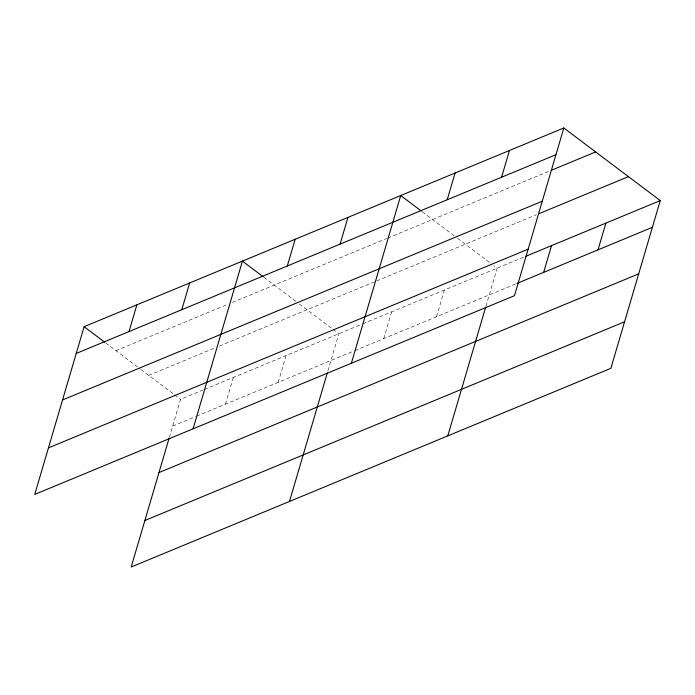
<?xml version="1.0" encoding="UTF-8"?>
<svg xmlns="http://www.w3.org/2000/svg" width="695" height="695" viewBox="0 0 695 695"><rect width="100%" height="100%" fill="white"/><g stroke="black" fill="none" stroke-linecap="round" stroke-linejoin="round"><path stroke-width="0.52" stroke-dasharray="3.48 2.61" d="M169.328 437.424L180.544 399.312L203.444 389.826M225.441 404.195L233.311 377.455M278.209 382.337L286.079 355.597M327.936 370.809L338.847 333.73L333.687 329.847M383.744 338.613L391.615 311.873M436.512 316.755L444.383 290.015M485.935 306.269L497.151 268.157L493.711 265.56M115.935 350.662L228.438 304.054M232.425 302.403L386.741 238.472M387.74 238.064L550.171 170.77M148.721 375.352L215.424 347.717M219.412 346.067L375.726 281.31M376.716 280.902L536.497 214.703M204.434 389.417L361.748 324.244M362.738 323.835L523.839 257.098M172.673 426.052L195.573 416.566M196.563 416.157L353.877 350.984M354.867 350.575L515.968 283.838M422.221 211.732L454.113 235.744M457.562 238.342L490.27 262.971M263.918 277.305L295.809 301.326M299.258 303.923L332.827 329.204M105.614 342.887L140.095 368.854M140.955 369.505L173.663 394.135M174.523 394.777L180.544 399.312"/><path stroke-width="1.04" d="M563.819 127.967L84.112 326.693L34.75 494.414L514.456 295.688L563.819 127.967L660.25 200.586L610.888 368.307L131.181 567.033L169.024 438.458M129.009 331.576L136.88 304.836M181.777 309.718L189.648 282.978M193.054 428.832L242.416 261.12L263.058 276.662M287.313 265.994L295.184 239.254M340.081 244.136L347.952 217.396M289.485 501.451L327.328 372.876M351.357 363.25L400.72 195.538L421.361 211.08M447.215 199.752L455.086 173.012M501.582 177.234L509.452 150.494M447.789 435.869L485.631 307.303M543.646 272.37L551.517 245.63M598.013 249.853L605.884 223.112M76.242 353.434L555.948 154.707M551.161 170.362L595.641 151.936M62.55 399.955L542.256 201.229M538.477 213.886L628.428 176.626M48.441 447.893L528.148 249.166M525.82 256.281L660.25 200.586M516.958 283.43L652.379 227.326M158.981 472.574L638.688 273.847M144.873 520.512L624.579 321.785M84.112 326.693L104.754 342.244"/></g></svg>
